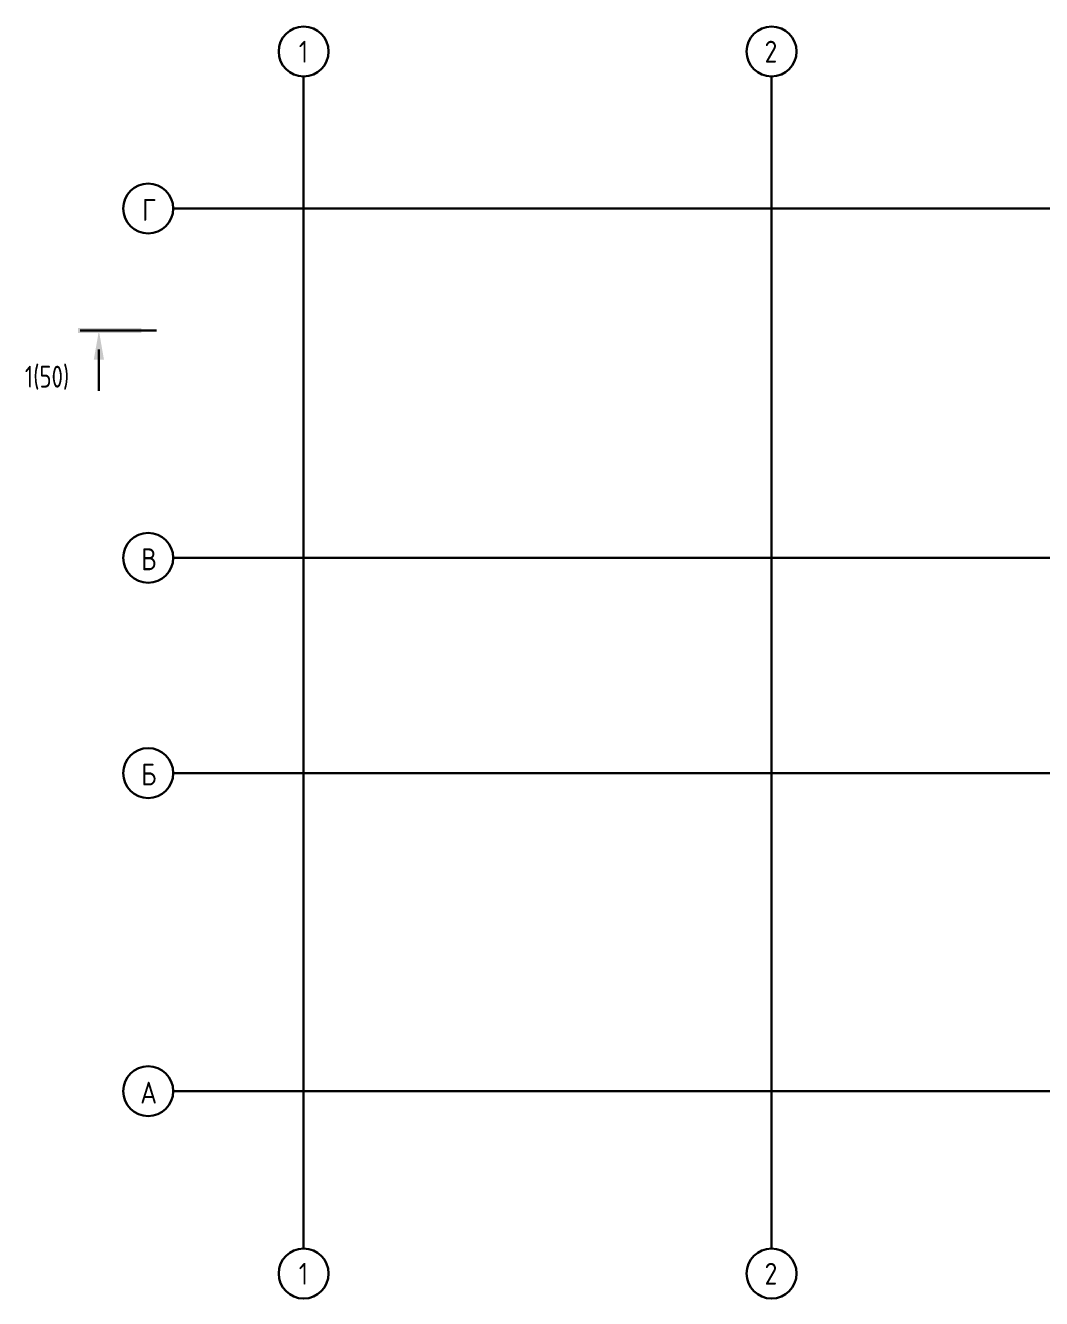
# Model space of a CAD drawing. Header units: millimetres. Extents: x -4459 to 33950, y -3324 to 17085.
# Drawn here: x -4459 to 11826, y -3324 to 17085 of the extents above; entities that cross this region are included whole.
import ezdxf

# ---------------------------------------------------------------- set-up
doc = ezdxf.new("R2010")
doc.units = ezdxf.units.MM
doc.linetypes.add('ADSK_Линия сетки', pattern=[25, 20, -2.5, 0, -2.5])
for name, color, linetype, lineweight in [('G-ANNO-SYMB', 7, 'Continuous', 30), ('S-GRID', 7, 'Continuous', 30), ('S-GRID-IDEN', 7, 'Continuous', 30)]:
    doc.layers.add(name, color=color, linetype=linetype, lineweight=lineweight)
doc.styles.add('GOST Common', font='GOST_Common_SpecSymbol_0.ttf', dxfattribs={"width": 0.9, "height": 350})
doc.styles.add('GOST Common_2', font='GOST_Common_SpecSymbol_0.ttf', dxfattribs={"width": 0.8, "height": 350})

# ---------------------------------------------------------------- blocks, each defined once
blk = doc.blocks.new('Ось сетки - Круг_Ø8 мм-2643-Техэтаж')
at = {"layer": 'S-GRID-IDEN'}
for start, end in [(360, 180), (180, 360)]:
    blk.add_arc((0, 0), 4, start, end, dxfattribs=at)
blk = doc.blocks.new('Разрез - Номер вида спереди_лист 3_5 мм-93906-Техэтаж')
at = {"layer": 'G-ANNO-SYMB'}
for points in [[(9.8, 0.4), (9.8, -0.39), (-0.33, -0.39), (-0.33, 0.4)], [(2.18, -4.67), (3, 0), (3.82, -4.67)]]:
    blk.add_hatch(color=256, dxfattribs=at).paths.add_polyline_path(points)
blk.add_line((3, -3), (3, -9.66), dxfattribs=at)

msp = doc.modelspace()

# ---------------------------------------------------------------- linework, layer by layer
at = {"layer": 'G-ANNO-SYMB'}
msp.add_line((-3581.7, 12192), (-2361.1, 12192), dxfattribs=at)
at = {"layer": 'S-GRID', "color": 150, "linetype": 'ADSK_Линия сетки', "true_color": 0x0080ff}
for p, q in [((0, -2523.6), (0, 16266.7)), ((7500, -2523.6), (7500, 16266.7)), ((-2091.2, 14150), (32027.3, 14150)), ((-2091.2, 8550), (32027.3, 8550)), ((-2091.2, 5100), (32027.3, 5100)), ((-2091.2, 0), (32027.3, 0))]:
    msp.add_line(p, q, dxfattribs=at)

# ---------------------------------------------------------------- block references
at = {"layer": 'G-ANNO-SYMB', "xscale": 99.99999999999993, "yscale": 99.99999999999993, "zscale": 99.99999999999993}
msp.add_blockref('Разрез - Номер вида спереди_лист 3_5 мм-93906-Техэтаж', (-3581.7, 12192), dxfattribs=at)
at = {"layer": 'S-GRID-IDEN', "xscale": 99.99999999999993, "yscale": 99.99999999999993, "zscale": 99.99999999999993}
for p in [(0, 16666.7), (7500, 16666.7), (0, -2923.6), (7500, -2923.6)]:
    msp.add_blockref('Ось сетки - Круг_Ø8 мм-2643-Техэтаж', p, dxfattribs=at)
at = {"layer": 'S-GRID-IDEN', "xscale": 99.99999999999993, "yscale": 99.99999999999993, "zscale": 99.99999999999993, "rotation": 269.9999999999994}
for p in [(-2491.2, 14150), (-2491.2, 8550), (-2491.2, 5100), (-2491.2, 0)]:
    msp.add_blockref('Ось сетки - Круг_Ø8 мм-2643-Техэтаж', p, dxfattribs=at)

# ---------------------------------------------------------------- texts
at = {"layer": 'G-ANNO-SYMB', "insert": (-4468.1, 11629.5), "char_height": 350, "width": 923.544, "attachment_point": 1, "style": 'GOST Common_2'}
msp.add_mtext('1(50)', dxfattribs=at)
at = {"layer": 'S-GRID-IDEN', "char_height": 350, "attachment_point": 1, "style": 'GOST Common'}
for s, insert, width in [('\\fGOST Common|b0|i0|c204|p34|;\\W.9;1', (-78.2, 16839.2), 187.595), ('\\fGOST Common|b0|i0|c204|p34|;\\W.9;2', (7386.2, 16839.2), 274.177), ('\\fGOST Common|b0|i0|c204|p34|;\\W.9;Г', (-2589.7, 14302.6), 274.177), ('\\fGOST Common|b0|i0|c204|p34|;\\W.9;В', (-2604.6, 8702.6), 310.253), ('\\fGOST Common|b0|i0|c204|p34|;\\W.9;Б', (-2604.6, 5252.6), 310.253), ('\\fGOST Common|b0|i0|c204|p34|;\\W.9;А', (-2619.4, 152.6), 346.329), ('\\fGOST Common|b0|i0|c204|p34|;\\W.9;1', (-78.2, -2751.1), 187.595), ('\\fGOST Common|b0|i0|c204|p34|;\\W.9;2', (7386.2, -2751.1), 274.177)]:
    msp.add_mtext(s, dxfattribs=dict(at, insert=insert, width=width))

doc.saveas('drawing.dxf')
